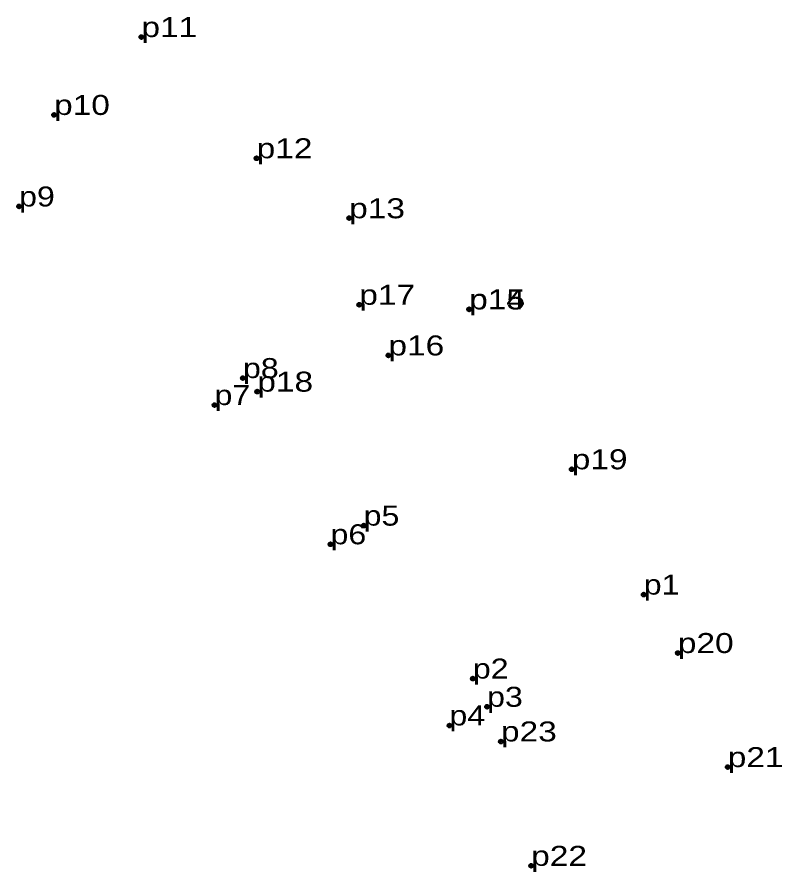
# Model space of a CAD drawing. Header units: metres. Extents: x 535752 to 552291, y 1835280 to 1841356.
# Drawn here: x 551172.3 to 551241.1, y 1838828.6 to 1838905.6 of the extents above; entities that cross this region are included whole.
import ezdxf

# ---------------------------------------------------------------- set-up
doc = ezdxf.new("R2010")
doc.units = ezdxf.units.M
doc.header["$LTSCALE"] = 0.72
doc.header["$PDMODE"] = 32
doc.header["$PDSIZE"] = 0.36
doc.layers.add('12', color=7, linetype='Continuous')
doc.layers.add('7', color=7, linetype='Continuous')

msp = doc.modelspace()

# ---------------------------------------------------------------- linework, layer by layer
at = {"layer": '7'}
for p in [(551183.5, 1838903.79), (551175.64, 1838896.79), (551193.87, 1838892.88), (551172.49, 1838888.54), (551202.2, 1838887.49), (551203.11, 1838879.69), (551213, 1838879.29), (551213, 1838879.27), (551205.73, 1838875.13), (551192.63, 1838873.09), (551193.93, 1838871.87), (551190.08, 1838870.66), (551222.23, 1838864.88), (551203.51, 1838859.81), (551200.52, 1838858.13), (551228.71, 1838853.6), (551231.78, 1838848.34), (551213.33, 1838846.04), (551214.61, 1838843.5), (551211.23, 1838841.81), (551215.86, 1838840.37), (551236.27, 1838838.07), (551218.58, 1838829.19)]:
    msp.add_point(p, dxfattribs=at)

# ---------------------------------------------------------------- texts
at = {"layer": '12'}
for s, width, p in [('p11', 1.25, (551183.5, 1838903.79)), ('p10', 1.25, (551175.64, 1838896.78)), ('p12', 1.25, (551193.87, 1838892.88)), ('p9', 1.2, (551172.49, 1838888.54)), ('p13', 1.25, (551202.2, 1838887.48)), ('p17', 1.25, (551203.11, 1838879.69)), ('p14', 1.25, (551213, 1838879.29)), ('p15', 1.25, (551213, 1838879.27)), ('p16', 1.25, (551205.73, 1838875.13)), ('p8', 1.2, (551192.64, 1838873.09)), ('p18', 1.25, (551193.93, 1838871.87)), ('p7', 1.2, (551190.08, 1838870.66)), ('p19', 1.25, (551222.23, 1838864.88)), ('p5', 1.2, (551203.5, 1838859.81)), ('p6', 1.2, (551200.52, 1838858.13)), ('p1', 1.2, (551228.71, 1838853.6)), ('p20', 1.25, (551231.78, 1838848.34)), ('p2', 1.2, (551213.33, 1838846.04)), ('p3', 1.2, (551214.61, 1838843.5)), ('p4', 1.2, (551211.22, 1838841.82)), ('p23', 1.25, (551215.86, 1838840.38)), ('p21', 1.25, (551236.27, 1838838.07)), ('p22', 1.25, (551218.58, 1838829.18))]:
    msp.add_text(s, height=1.8, dxfattribs=dict(at, width=width)).set_placement(p)

doc.saveas('drawing.dxf')
